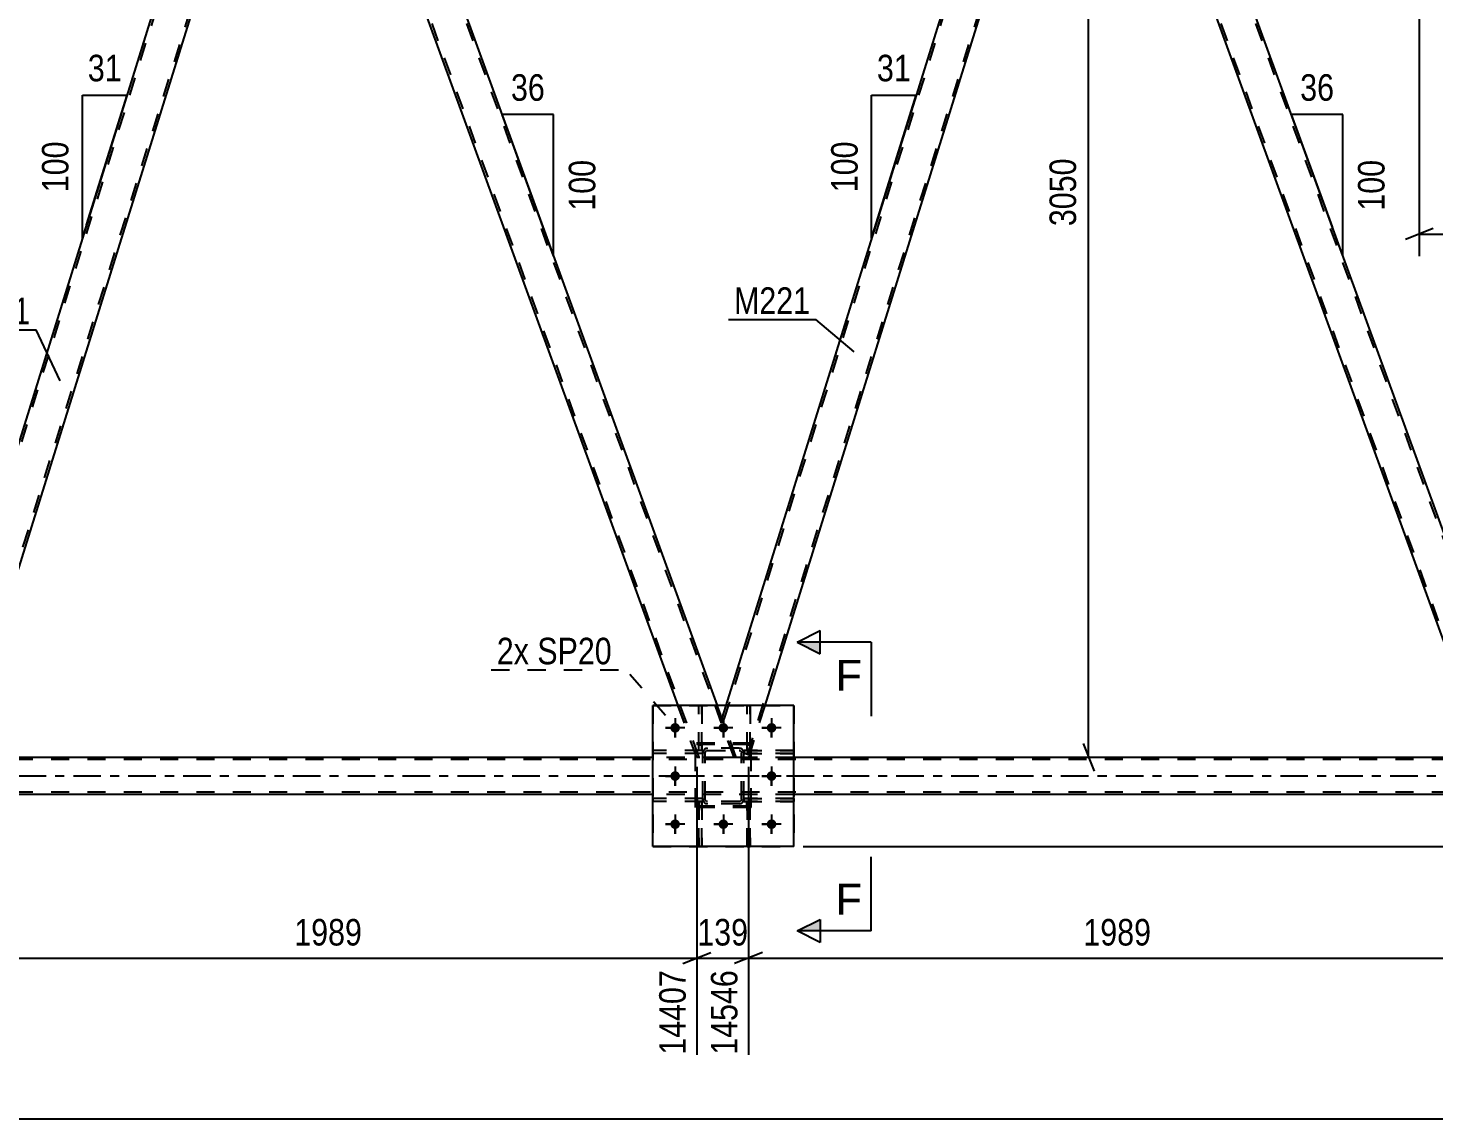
# Model space of a CAD drawing. Header units: millimetres. Extents: x 0 to 841, y 0 to 594.
# Drawn here: x 599.3 to 750.9, y 263.5 to 381.2 of the extents above; entities that cross this region are included whole.
import ezdxf

# ---------------------------------------------------------------- set-up
doc = ezdxf.new("R2010")
doc.units = ezdxf.units.MM
doc.linetypes.add('DXK_LINE_DOT2', pattern=[3.9198, 1.9599, -1.9599])
doc.linetypes.add('DXK_LINE_DOT3', pattern=[5.9187, 2.979, -0.9799, 0.9799, -0.9799])
doc.styles.add('Arial', font='ARIAL.TTF', dxfattribs={"height": 0.2})
doc.styles.add('Arial Narrow', font='ARIALN.TTF', dxfattribs={"height": 0.2})

# ---------------------------------------------------------------- blocks, each defined once
blk = doc.blocks.new('Part-122569494-5293 - 5043')
at = {"color": 7, "linetype": 'DXK_LINE_DOT2'}
for p, q in [((671.63, 303.24), (671.63, 308.08)), ((671.63, 308.08), (671.95, 308.08)), ((671.95, 308.08), (671.95, 303.24)), ((671.63, 303.84), (671.95, 303.84)), ((671.95, 303.24), (671.63, 303.24))]:
    blk.add_line(p, q, dxfattribs=at)
blk = doc.blocks.new('Part-122569494-5061 - 5043')
at = {"color": 2, "linetype": 'Continuous'}
for p, q in [((681.87, 308.08), (666.67, 308.08)), ((666.67, 292.88), (666.67, 308.08)), ((681.87, 292.88), (681.87, 308.08)), ((681.87, 292.88), (666.67, 292.88))]:
    blk.add_line(p, q, dxfattribs=at)
blk = doc.blocks.new('Part-122569494-5062 - 5043')
at = {"color": 7, "linetype": 'DXK_LINE_DOT2'}
for p, q in [((676.47, 302.92), (676.47, 303.24)), ((676.47, 303.24), (681.87, 303.24)), ((681.87, 302.92), (676.47, 302.92)), ((677.07, 302.92), (677.07, 303.24)), ((681.87, 303.24), (681.87, 302.92))]:
    blk.add_line(p, q, dxfattribs=at)
blk = doc.blocks.new('Part-122569494-5125 - 5043')
at = {"color": 7, "linetype": 'DXK_LINE_DOT2'}
for p, q in [((681.87, 298.04), (676.47, 298.04)), ((676.47, 298.04), (676.47, 297.72)), ((676.47, 297.72), (681.87, 297.72)), ((677.07, 297.72), (677.07, 298.04)), ((681.87, 297.72), (681.87, 298.04))]:
    blk.add_line(p, q, dxfattribs=at)
blk = doc.blocks.new('Part-122569494-5438 - 5043')
at = {"color": 7, "linetype": 'DXK_LINE_DOT2'}
for p, q in [((677.27, 304.02), (671.27, 304.02)), ((671.27, 297.22), (671.27, 304.02)), ((677.27, 297.22), (677.27, 304.02)), ((677.27, 297.22), (671.27, 297.22))]:
    blk.add_line(p, q, dxfattribs=at)
blk = doc.blocks.new('Part-122569494-5517 - 5043')
at = {"color": 7, "linetype": 'DXK_LINE_DOT2'}
for p, q in [((671.95, 297.72), (671.63, 297.72)), ((671.63, 297.72), (671.63, 292.88)), ((671.95, 292.88), (671.95, 297.72)), ((671.63, 297.12), (671.95, 297.12)), ((671.63, 292.88), (671.95, 292.88))]:
    blk.add_line(p, q, dxfattribs=at)
blk = doc.blocks.new('Part-122569494-5434 - 5043')
at = {"color": 2, "linetype": 'Continuous'}
for p, q in [((676.83, 308.08), (676.83, 308.08)), ((677.15, 308.08), (676.83, 308.08)), ((677.15, 308.08), (677.15, 308.08))]:
    blk.add_line(p, q, dxfattribs=at)
at = {"color": 7, "linetype": 'DXK_LINE_DOT2'}
for p, q in [((676.83, 303.24), (676.83, 308.08)), ((677.15, 303.24), (677.15, 308.08)), ((676.83, 303.84), (677.15, 303.84)), ((677.15, 303.24), (676.83, 303.24))]:
    blk.add_line(p, q, dxfattribs=at)
blk = doc.blocks.new('Part-122569494-5265 - 5043')
at = {"color": 7, "linetype": 'DXK_LINE_DOT2'}
for p, q in [((677.14, 297.72), (676.82, 297.72)), ((676.82, 297.72), (676.83, 292.88)), ((677.15, 292.88), (677.14, 297.72)), ((676.82, 297.12), (677.14, 297.12)), ((676.83, 292.88), (677.15, 292.88))]:
    blk.add_line(p, q, dxfattribs=at)
blk = doc.blocks.new('Part-122569494-5280 - 5043')
at = {"color": 2, "linetype": 'Continuous'}
for p, q in [((625.69, 424.49), (588.99, 306.74)), ((625.73, 424.49), (625.69, 424.49)), ((627.16, 424.09), (628.56, 420.24)), ((628.56, 420.24), (591.85, 302.49)), ((590.54, 302.49), (588.99, 306.74)), ((590.54, 302.49), (591.85, 302.49))]:
    blk.add_line(p, q, dxfattribs=at)
at = {"color": 7, "linetype": 'DXK_LINE_DOT2'}
for p, q in [((625.94, 424.49), (589.13, 306.36)), ((627.01, 424.49), (625.73, 424.49)), ((627.16, 424.09), (627.01, 424.49)), ((628.42, 420.61), (591.6, 302.49)), ((591.58, 302.49), (591.54, 302.49)), ((591.54, 302.49), (591.58, 302.49)), ((591.58, 302.49), (591.6, 302.49)), ((591.6, 302.49), (591.58, 302.49))]:
    blk.add_line(p, q, dxfattribs=at)
blk = doc.blocks.new('Part-122569494-5285 - 5043')
at = {"color": 7, "linetype": 'DXK_LINE_DOT2'}
for p, q in [((712.14, 424.49), (716.4, 424.49)), ((713.69, 420.24), (712.14, 424.49)), ((756.8, 302.49), (712.4, 424.49)), ((760.55, 302.49), (716.15, 424.49)), ((716.4, 424.49), (716.55, 424.09)), ((760.49, 302.49), (760.66, 302.49))]:
    blk.add_line(p, q, dxfattribs=at)
at = {"color": 2, "linetype": 'Continuous'}
for p, q in [((760.81, 302.49), (716.55, 424.09)), ((756.55, 302.49), (713.69, 420.24)), ((760.49, 302.49), (756.55, 302.49)), ((760.77, 302.49), (760.49, 302.49)), ((760.81, 302.49), (760.77, 302.49))]:
    blk.add_line(p, q, dxfattribs=at)
blk = doc.blocks.new('Bolt-122569494-5323 - 5043')
at = {"color": 1, "linetype": 'Continuous'}
for p, q in [((669.07, 306.72), (669.07, 306.03)), ((674.27, 306.72), (674.27, 306.03)), ((679.47, 306.72), (679.47, 306.03)), ((668.03, 305.68), (668.72, 305.68)), ((669.07, 304.64), (669.07, 305.33)), ((670.11, 305.68), (669.42, 305.68)), ((673.23, 305.68), (673.92, 305.68)), ((674.27, 304.64), (674.27, 305.33)), ((675.31, 305.68), (674.62, 305.68)), ((678.43, 305.68), (679.12, 305.68)), ((679.47, 304.64), (679.47, 305.33)), ((680.51, 305.68), (679.82, 305.68)), ((668.03, 300.48), (668.72, 300.48)), ((669.07, 301.52), (669.07, 300.83)), ((670.11, 300.48), (669.42, 300.48)), ((678.43, 300.48), (679.12, 300.48)), ((679.47, 301.52), (679.47, 300.83)), ((680.51, 300.48), (679.82, 300.48)), ((669.07, 299.44), (669.07, 300.13)), ((679.47, 299.44), (679.47, 300.13)), ((669.07, 296.32), (669.07, 295.63)), ((674.27, 296.32), (674.27, 295.63)), ((679.47, 296.32), (679.47, 295.63)), ((668.03, 295.28), (668.72, 295.28)), ((669.07, 294.24), (669.07, 294.93)), ((670.11, 295.28), (669.42, 295.28)), ((673.23, 295.28), (673.92, 295.28)), ((674.27, 294.24), (674.27, 294.93)), ((675.31, 295.28), (674.62, 295.28)), ((678.43, 295.28), (679.12, 295.28)), ((679.47, 294.24), (679.47, 294.93)), ((680.51, 295.28), (679.82, 295.28))]:
    blk.add_line(p, q, dxfattribs=at)
blk = doc.blocks.new('Bolt-122569494-5324 - 5043')
at = {"linetype": 'Continuous'}
for points in [[(669.59, 305.68, -1), (668.55, 305.68, -1)], [(674.79, 305.68, -1), (673.75, 305.68, -1)], [(679.99, 305.68, -1), (678.95, 305.68, -1)], [(669.59, 300.48, -1), (668.55, 300.48, -1)], [(679.99, 300.48, -1), (678.95, 300.48, -1)], [(669.59, 295.28, -1), (668.55, 295.28, -1)], [(674.79, 295.28, -1), (673.75, 295.28, -1)], [(679.99, 295.28, -1), (678.95, 295.28, -1)]]:
    blk.add_hatch(color=1, dxfattribs=at).paths.add_polyline_path(points)
at = {"color": 1, "linetype": 'Continuous'}
for p, q in [((669.07, 306.72), (669.07, 304.64)), ((674.27, 306.72), (674.27, 304.64)), ((679.47, 306.72), (679.47, 304.64)), ((670.11, 305.68), (668.03, 305.68)), ((675.31, 305.68), (673.23, 305.68)), ((680.51, 305.68), (678.43, 305.68)), ((670.11, 300.48), (668.03, 300.48)), ((669.07, 301.52), (669.07, 299.44)), ((680.51, 300.48), (678.43, 300.48)), ((679.47, 301.52), (679.47, 299.44)), ((669.07, 296.32), (669.07, 294.24)), ((674.27, 296.32), (674.27, 294.24)), ((679.47, 296.32), (679.47, 294.24)), ((670.11, 295.28), (668.03, 295.28)), ((675.31, 295.28), (673.23, 295.28)), ((680.51, 295.28), (678.43, 295.28))]:
    blk.add_line(p, q, dxfattribs=at)
blk = doc.blocks.new('Part-122569494-5341 - 5043')
at = {"color": 7, "linetype": 'DXK_LINE_DOT2'}
for p, q in [((711.08, 424.49), (674.26, 306.36)), ((710.83, 424.49), (710.7, 424.09)), ((712.14, 424.49), (710.83, 424.49)), ((712.14, 424.49), (712.29, 424.09)), ((713.56, 420.61), (676.74, 302.49)), ((674.54, 308.08), (674.12, 306.74)), ((678.73, 308.08), (676.99, 302.49)), ((675.67, 302.49), (674.12, 306.74)), ((676.99, 302.49), (675.67, 302.49))]:
    blk.add_line(p, q, dxfattribs=at)
at = {"color": 2, "linetype": 'Continuous'}
for p, q in [((710.7, 424.09), (674.54, 308.08)), ((712.29, 424.09), (713.69, 420.24)), ((713.69, 420.24), (678.73, 308.08))]:
    blk.add_line(p, q, dxfattribs=at)
blk = doc.blocks.new('Part-122569494-5346 - 5043')
at = {"color": 7, "linetype": 'DXK_LINE_DOT2'}
for p, q in [((631.27, 424.49), (627.01, 424.49)), ((628.56, 420.24), (627.01, 424.49)), ((671.67, 302.49), (627.27, 424.49)), ((675.42, 302.49), (631.01, 424.49)), ((631.41, 424.09), (631.27, 424.49)), ((671.41, 302.49), (669.38, 308.08)), ((675.67, 302.49), (673.63, 308.08)), ((675.67, 302.49), (671.41, 302.49))]:
    blk.add_line(p, q, dxfattribs=at)
at = {"color": 2, "linetype": 'Continuous'}
for p, q in [((673.63, 308.08), (631.41, 424.09)), ((669.38, 308.08), (628.56, 420.24))]:
    blk.add_line(p, q, dxfattribs=at)
blk = doc.blocks.new('Part-122569494-5354 - 5043')
at = {"color": 7, "linetype": 'DXK_LINE_DOT2'}
for p, q in [((676.83, 292.88), (676.82, 297.72)), ((676.82, 297.72), (677.14, 297.72)), ((677.14, 297.72), (677.15, 292.88)), ((676.82, 297.12), (677.14, 297.12)), ((677.15, 292.88), (676.83, 292.88))]:
    blk.add_line(p, q, dxfattribs=at)
blk = doc.blocks.new('Part-122569494-5357 - 5043')
at = {"color": 7, "linetype": 'DXK_LINE_DOT2'}
for p, q in [((671.63, 292.88), (671.63, 297.72)), ((671.63, 297.72), (671.95, 297.72)), ((671.95, 297.72), (671.95, 292.88)), ((671.63, 297.12), (671.95, 297.12)), ((671.95, 292.88), (671.63, 292.88))]:
    blk.add_line(p, q, dxfattribs=at)
blk = doc.blocks.new('Part-122569494-5360 - 5043')
at = {"color": 7, "linetype": 'DXK_LINE_DOT2'}
for p, q in [((676.83, 303.24), (676.83, 308.08)), ((676.83, 308.08), (677.15, 308.08)), ((677.15, 308.08), (677.15, 303.24)), ((676.83, 303.84), (677.15, 303.84)), ((677.15, 303.24), (676.83, 303.24))]:
    blk.add_line(p, q, dxfattribs=at)
blk = doc.blocks.new('Part-122569494-5402 - 5043')
at = {"color": 7, "linetype": 'DXK_LINE_DOT2'}
for p, q in [((672.07, 298.04), (666.67, 298.04)), ((666.67, 298.04), (666.67, 297.72)), ((672.07, 297.72), (666.67, 297.72)), ((671.47, 297.72), (671.47, 298.04)), ((672.07, 297.72), (672.07, 298.04))]:
    blk.add_line(p, q, dxfattribs=at)
blk = doc.blocks.new('Part-122569494-5425 - 5043')
at = {"color": 7, "linetype": 'DXK_LINE_DOT2'}
for p, q in [((666.67, 308.08), (681.87, 308.08)), ((666.67, 308.08), (666.67, 292.88)), ((681.87, 308.08), (681.87, 292.88)), ((666.67, 292.88), (681.87, 292.88))]:
    blk.add_line(p, q, dxfattribs=at)
blk = doc.blocks.new('Part-122569494-5427 - 5043')
at = {"color": 7, "linetype": 'DXK_LINE_DOT2'}
for p, q in [((672.07, 303.24), (666.67, 303.24)), ((666.67, 302.92), (666.67, 303.24)), ((672.07, 302.92), (666.67, 302.92)), ((671.47, 302.92), (671.47, 303.24)), ((672.07, 303.24), (672.07, 302.92))]:
    blk.add_line(p, q, dxfattribs=at)
blk = doc.blocks.new('Part-122569494-5428 - 5043')
at = {"color": 7, "linetype": 'DXK_LINE_DOT2'}
for p, q in [((672.07, 298.04), (666.67, 298.04)), ((666.67, 297.72), (666.67, 298.04)), ((672.07, 297.72), (666.67, 297.72)), ((671.47, 297.72), (671.47, 298.04)), ((672.07, 298.04), (672.07, 297.72))]:
    blk.add_line(p, q, dxfattribs=at)
blk = doc.blocks.new('Part-122569494-5431 - 5043')
at = {"color": 2, "linetype": 'Continuous'}
for p, q in [((671.63, 308.08), (671.63, 308.08)), ((671.95, 308.08), (671.63, 308.08)), ((671.95, 308.08), (671.95, 308.08))]:
    blk.add_line(p, q, dxfattribs=at)
at = {"color": 7, "linetype": 'DXK_LINE_DOT2'}
for p, q in [((671.63, 303.24), (671.63, 308.08)), ((671.95, 303.24), (671.95, 308.08)), ((671.63, 303.84), (671.95, 303.84)), ((671.95, 303.24), (671.63, 303.24))]:
    blk.add_line(p, q, dxfattribs=at)
blk = doc.blocks.new('Part-122569494-5437 - 5043')
at = {"color": 7, "linetype": 'DXK_LINE_DOT2'}
for p, q in [((672.37, 303.44), (672.55, 303.48)), ((672.55, 303.48), (672.37, 303.44)), ((675.99, 303.48), (672.55, 303.48)), ((675.99, 303.48), (676.18, 303.44)), ((676.18, 303.44), (675.99, 303.48)), ((672.07, 303), (672.11, 303.19)), ((672.11, 303.19), (672.07, 303)), ((672.07, 297.96), (672.07, 303)), ((672.31, 303), (672.33, 303.09)), ((672.31, 297.96), (672.31, 303)), ((672.33, 303.09), (672.38, 303.17)), ((672.38, 303.17), (672.46, 303.22)), ((672.46, 303.22), (672.55, 303.24)), ((672.55, 303.24), (675.99, 303.24)), ((675.99, 303.24), (676.08, 303.22)), ((676.08, 303.22), (676.16, 303.17)), ((676.16, 303.17), (676.21, 303.09)), ((676.21, 303.09), (676.23, 303)), ((676.23, 297.96), (676.23, 303)), ((676.43, 303.19), (676.47, 303)), ((676.47, 303), (676.43, 303.19)), ((676.47, 297.96), (676.47, 303)), ((672.11, 297.78), (672.07, 297.96)), ((672.07, 297.96), (672.11, 297.78)), ((672.33, 297.87), (672.31, 297.96)), ((672.38, 297.79), (672.33, 297.87)), ((672.55, 297.48), (672.37, 297.52)), ((672.37, 297.52), (672.55, 297.48)), ((672.46, 297.74), (672.38, 297.79)), ((672.55, 297.72), (672.46, 297.74)), ((675.99, 297.72), (672.55, 297.72)), ((675.99, 297.48), (672.55, 297.48)), ((676.08, 297.74), (675.99, 297.72)), ((676.18, 297.52), (675.99, 297.48)), ((675.99, 297.48), (676.18, 297.52)), ((676.16, 297.79), (676.08, 297.74)), ((676.21, 297.87), (676.16, 297.79)), ((676.23, 297.96), (676.21, 297.87)), ((676.47, 297.96), (676.43, 297.78)), ((676.43, 297.78), (676.47, 297.96))]:
    blk.add_line(p, q, dxfattribs=at)
at = {"color": 7, "linetype": 'DXK_LINE_DOT3'}
blk.add_line((674.27, 300.48), (674.27, 300.48), dxfattribs=at)
at = {"color": 7, "linetype": 'DXK_LINE_DOT2'}
for centre, start, end in [((672.55, 303), 112.5, 157.5), ((672.55, 303), 112.5, 157.5), ((675.99, 303), 22.5, 67.5), ((675.99, 303), 22.5, 67.5), ((672.55, 297.96), 202.5, 247.5), ((672.55, 297.96), 202.5, 247.5), ((675.99, 297.96), 292.5, 337.5), ((675.99, 297.96), 292.5, 337.5)]:
    blk.add_arc(centre, 0.48, start, end, dxfattribs=at)
blk = doc.blocks.new('Part-122569494-5439 - 5043')
at = {"color": 7, "linetype": 'DXK_LINE_DOT2'}
for p, q in [((677.27, 303.88), (671.27, 303.88)), ((671.27, 297.08), (671.27, 303.88)), ((677.27, 297.08), (677.27, 303.88)), ((677.27, 297.08), (671.27, 297.08))]:
    blk.add_line(p, q, dxfattribs=at)
blk = doc.blocks.new('Part-122569494-5449 - 5043')
at = {"color": 7, "linetype": 'DXK_LINE_DOT2'}
for p, q in [((672.07, 303.24), (666.67, 303.24)), ((666.67, 303.24), (666.67, 302.92)), ((672.07, 302.92), (666.67, 302.92)), ((671.47, 302.92), (671.47, 303.24)), ((672.07, 302.92), (672.07, 303.24))]:
    blk.add_line(p, q, dxfattribs=at)
blk = doc.blocks.new('Part-122569494-5454 - 5043')
at = {"color": 7, "linetype": 'DXK_LINE_DOT2'}
for p, q in [((676.47, 297.72), (676.47, 298.04)), ((676.47, 298.04), (681.87, 298.04)), ((681.87, 297.72), (676.47, 297.72)), ((677.07, 297.72), (677.07, 298.04)), ((681.87, 298.04), (681.87, 297.72))]:
    blk.add_line(p, q, dxfattribs=at)
blk = doc.blocks.new('Part-122569494-5464 - 5043')
at = {"color": 7, "linetype": 'DXK_LINE_DOT2'}
for p, q in [((776.17, 302.25), (95.14, 302.25)), ((681.87, 302.49), (666.67, 302.49)), ((776.17, 298.73), (95.14, 298.73)), ((681.87, 298.49), (666.67, 298.49))]:
    blk.add_line(p, q, dxfattribs=at)
at = {"color": 2, "linetype": 'Continuous'}
for p, q in [((666.67, 302.49), (591.85, 302.49)), ((756.55, 302.49), (681.87, 302.49)), ((666.67, 298.49), (511.6, 298.49)), ((776.17, 298.49), (681.87, 298.49))]:
    blk.add_line(p, q, dxfattribs=at)
at = {"color": 7, "linetype": 'DXK_LINE_DOT3'}
blk.add_line((95.14, 300.49), (776.17, 300.49), dxfattribs=at)
blk = doc.blocks.new('Part-122569494-5518 - 5043')
at = {"color": 7, "linetype": 'DXK_LINE_DOT2'}
for p, q in [((681.87, 303.24), (676.47, 303.24)), ((676.47, 303.24), (676.47, 302.92)), ((676.47, 302.92), (681.87, 302.92)), ((677.07, 302.92), (677.07, 303.24)), ((681.87, 302.92), (681.87, 303.24))]:
    blk.add_line(p, q, dxfattribs=at)
blk = doc.blocks.new('Part-122569494-5555 - 5043')
at = {"color": 7, "linetype": 'DXK_LINE_DOT2'}
for p, q in [((672.37, 303.44), (672.55, 303.48)), ((672.55, 303.48), (672.37, 303.44)), ((675.99, 303.48), (672.55, 303.48)), ((675.99, 303.48), (676.18, 303.44)), ((676.18, 303.44), (675.99, 303.48)), ((672.07, 303), (672.11, 303.19)), ((672.11, 303.19), (672.07, 303)), ((672.07, 297.96), (672.07, 303)), ((672.31, 303), (672.33, 303.09)), ((672.31, 297.96), (672.31, 303)), ((672.33, 303.09), (672.38, 303.17)), ((672.38, 303.17), (672.46, 303.22)), ((672.46, 303.22), (672.55, 303.24)), ((672.55, 303.24), (675.99, 303.24)), ((675.99, 303.24), (676.08, 303.22)), ((676.08, 303.22), (676.16, 303.17)), ((676.16, 303.17), (676.21, 303.09)), ((676.21, 303.09), (676.23, 303)), ((676.23, 297.96), (676.23, 303)), ((676.43, 303.19), (676.47, 303)), ((676.47, 303), (676.43, 303.19)), ((676.47, 297.96), (676.47, 303)), ((672.11, 297.78), (672.07, 297.96)), ((672.07, 297.96), (672.11, 297.78)), ((672.33, 297.87), (672.31, 297.96)), ((672.38, 297.79), (672.33, 297.87)), ((672.55, 297.48), (672.37, 297.52)), ((672.37, 297.52), (672.55, 297.48)), ((672.46, 297.74), (672.38, 297.79)), ((672.55, 297.72), (672.46, 297.74)), ((675.99, 297.72), (672.55, 297.72)), ((675.99, 297.48), (672.55, 297.48)), ((676.08, 297.74), (675.99, 297.72)), ((676.18, 297.52), (675.99, 297.48)), ((675.99, 297.48), (676.18, 297.52)), ((676.16, 297.79), (676.08, 297.74)), ((676.21, 297.87), (676.16, 297.79)), ((676.23, 297.96), (676.21, 297.87)), ((676.47, 297.96), (676.43, 297.78)), ((676.43, 297.78), (676.47, 297.96))]:
    blk.add_line(p, q, dxfattribs=at)
at = {"color": 7, "linetype": 'DXK_LINE_DOT3'}
blk.add_line((674.27, 300.48), (674.27, 300.48), dxfattribs=at)
at = {"color": 7, "linetype": 'DXK_LINE_DOT2'}
for centre, start, end in [((672.55, 303), 112.5, 157.5), ((672.55, 303), 112.5, 157.5), ((675.99, 303), 22.5, 67.5), ((675.99, 303), 22.5, 67.5), ((672.55, 297.96), 202.5, 247.5), ((672.55, 297.96), 202.5, 247.5), ((675.99, 297.96), 292.5, 337.5), ((675.99, 297.96), 292.5, 337.5)]:
    blk.add_arc(centre, 0.48, start, end, dxfattribs=at)
blk = doc.blocks.new('StraightDimension-122569494-6744 - 5043')
at = {"color": 7, "linetype": 'Continuous'}
blk.add_line((48.64, 263.48), (792.79, 263.48), dxfattribs=at)
blk = doc.blocks.new('StraightDimension-122569494-22762 - 5043')
at = {"color": 7, "linetype": 'Continuous'}
for p, q in [((671.41, 301.49), (671.41, 270.4)), ((676.99, 301.49), (676.99, 270.4)), ((669.91, 280.24), (672.91, 281.44)), ((671.41, 280.84), (676.99, 280.84)), ((678.49, 281.44), (675.49, 280.24))]:
    blk.add_line(p, q, dxfattribs=at)
at = {"color": 0}
blk.add_wipeout([(677.54, 281.59), (677.54, 285.79), (670.86, 285.79), (670.86, 281.59)], dxfattribs=at)
at = {"color": 0, "linetype": 'Continuous'}
blk.add_wipeout([(676.39, 280.14), (672.19, 280.14), (672.19, 269.8), (676.39, 269.8)], dxfattribs=at)
at = {"color": 3, "style": 'Arial Narrow'}
blk.add_text('139', height=2.863, dxfattribs=at).set_placement((671.46, 282.19))
at = {"color": 3, "linetype": 'Continuous', "style": 'Arial Narrow'}
blk.add_text('14546', height=2.863, rotation=90.0002, dxfattribs=at).set_placement((675.79, 270.4))
blk = doc.blocks.new('StraightDimension-122569494-6541 - 5043')
at = {"color": 7, "linetype": 'Continuous'}
for p, q in [((714.27, 422.99), (713.07, 425.99)), ((720.95, 424.49), (710.82, 424.49)), ((713.67, 302.49), (713.67, 424.49)), ((713.07, 303.99), (714.27, 300.99)), ((720.95, 302.49), (710.82, 302.49))]:
    blk.add_line(p, q, dxfattribs=at)
at = {"color": 0}
blk.add_wipeout([(712.92, 367.74), (708.72, 367.74), (708.72, 359.23), (712.92, 359.23)], dxfattribs=at)
at = {"color": 3, "style": 'Arial Narrow'}
blk.add_text('3050', height=2.863, rotation=90.0002, dxfattribs=at).set_placement((712.32, 359.83))
blk = doc.blocks.new('AngleDimension-122569494-5819 - 5043')
at = {"color": 7, "linetype": 'Continuous'}
for p, q in [((739.97, 359.74), (735.56, 371.86)), ((741.1, 371.86), (735.56, 371.86)), ((741.1, 356.63), (735.56, 371.86)), ((741.1, 356.63), (741.1, 371.86))]:
    blk.add_line(p, q, dxfattribs=at)
at = {"color": 0}
for points in [[(740.75, 372.76), (740.75, 376.96), (735.9, 376.96), (735.9, 372.76)], [(746.2, 367.59), (742, 367.59), (742, 360.9), (746.2, 360.9)]]:
    blk.add_wipeout(points, dxfattribs=at)
at = {"color": 3, "style": 'Arial Narrow'}
blk.add_text('36', height=2.863, dxfattribs=at).set_placement((736.5, 373.36))
blk.add_text('100', height=2.863, rotation=90.0002, dxfattribs=at).set_placement((745.6, 361.5))
blk = doc.blocks.new('AngleDimension-122569494-5833 - 5043')
at = {"color": 7, "linetype": 'Continuous'}
for p, q in [((654.83, 359.74), (650.42, 371.86)), ((655.96, 371.86), (650.42, 371.86)), ((655.96, 356.63), (650.42, 371.86)), ((655.96, 356.63), (655.96, 371.86))]:
    blk.add_line(p, q, dxfattribs=at)
at = {"color": 0}
for points in [[(655.62, 372.76), (655.62, 376.96), (650.76, 376.96), (650.76, 372.76)], [(661.06, 367.59), (656.86, 367.59), (656.86, 360.9), (661.06, 360.9)]]:
    blk.add_wipeout(points, dxfattribs=at)
at = {"color": 3, "style": 'Arial Narrow'}
blk.add_text('36', height=2.863, dxfattribs=at).set_placement((651.36, 373.36))
blk.add_text('100', height=2.863, rotation=90.0002, dxfattribs=at).set_placement((660.46, 361.5))
blk = doc.blocks.new('AngleDimension-122569494-5917 - 5043')
at = {"color": 7, "linetype": 'Continuous'}
for p, q in [((605.12, 373.96), (609.94, 373.96)), ((605.12, 358.5), (609.94, 373.96)), ((605.12, 358.5), (605.12, 373.96)), ((605.58, 359.97), (609.94, 373.96))]:
    blk.add_line(p, q, dxfattribs=at)
at = {"color": 0}
for points in [[(609.96, 374.86), (609.96, 379.06), (605.11, 379.06), (605.11, 374.86)], [(604.22, 369.57), (600.02, 369.57), (600.02, 362.89), (604.22, 362.89)]]:
    blk.add_wipeout(points, dxfattribs=at)
at = {"color": 3, "style": 'Arial Narrow'}
blk.add_text('31', height=2.863, dxfattribs=at).set_placement((605.71, 375.46))
blk.add_text('100', height=2.863, rotation=90.0002, dxfattribs=at).set_placement((603.62, 363.49))
blk = doc.blocks.new('AngleDimension-122569494-5928 - 5043')
at = {"color": 7, "linetype": 'Continuous'}
for p, q in [((690.26, 373.96), (695.08, 373.96)), ((690.26, 358.5), (695.08, 373.96)), ((690.26, 358.5), (690.26, 373.96)), ((690.72, 359.98), (695.08, 373.96))]:
    blk.add_line(p, q, dxfattribs=at)
at = {"color": 0}
for points in [[(695.1, 374.86), (695.1, 379.06), (690.24, 379.06), (690.24, 374.86)], [(689.36, 369.57), (685.16, 369.57), (685.16, 362.89), (689.36, 362.89)]]:
    blk.add_wipeout(points, dxfattribs=at)
at = {"color": 3, "style": 'Arial Narrow'}
blk.add_text('31', height=2.863, dxfattribs=at).set_placement((690.84, 375.46))
blk.add_text('100', height=2.863, rotation=90.0002, dxfattribs=at).set_placement((688.76, 363.49))
blk = doc.blocks.new('StraightDimension-122569494-6733 - 5043')
at = {"color": 7, "linetype": 'Continuous'}
for p, q in [((749.35, 423.49), (749.35, 356.57)), ((792.15, 303.49), (792.15, 361.82)), ((750.85, 359.57), (747.85, 358.37)), ((790.65, 358.37), (793.65, 359.57)), ((749.35, 358.97), (792.15, 358.97))]:
    blk.add_line(p, q, dxfattribs=at)
at = {"color": 0}
blk.add_wipeout([(775.01, 359.72), (775.01, 363.92), (766.49, 363.92), (766.49, 359.72)], dxfattribs=at)
at = {"color": 3, "style": 'Arial Narrow'}
blk.add_text('1427', height=2.863, dxfattribs=at).set_placement((767.09, 360.32))
blk = doc.blocks.new('StraightDimension-122569494-20338 - 5043')
at = {"color": 7, "linetype": 'Continuous'}
for p, q in [((812.55, 435.79), (811.35, 438.79)), ((747.05, 437.29), (814.35, 437.29)), ((811.95, 292.88), (811.95, 437.29)), ((811.35, 294.38), (812.55, 291.38)), ((682.87, 292.88), (814.35, 292.88))]:
    blk.add_line(p, q, dxfattribs=at)
at = {"color": 0}
blk.add_wipeout([(811.2, 369.34), (807, 369.34), (807, 360.83), (811.2, 360.83)], dxfattribs=at)
at = {"color": 3, "style": 'Arial Narrow'}
blk.add_text('3610', height=2.863, rotation=90.0002, dxfattribs=at).set_placement((810.6, 361.43))
blk = doc.blocks.new('StraightDimension-122569494-22761 - 5043')
at = {"color": 7, "linetype": 'Continuous'}
for p, q in [((676.99, 301.49), (676.99, 270.4)), ((756.55, 301.49), (756.55, 270.4)), ((678.49, 281.44), (675.49, 280.24)), ((676.99, 280.84), (756.55, 280.84)), ((755.05, 280.24), (758.05, 281.44))]:
    blk.add_line(p, q, dxfattribs=at)
at = {"color": 0}
blk.add_wipeout([(721.02, 281.59), (721.02, 285.79), (712.51, 285.79), (712.51, 281.59)], dxfattribs=at)
at = {"color": 0, "linetype": 'Continuous'}
blk.add_wipeout([(755.95, 280.14), (751.75, 280.14), (751.75, 269.8), (755.95, 269.8)], dxfattribs=at)
at = {"color": 3, "style": 'Arial Narrow'}
blk.add_text('1989', height=2.863, dxfattribs=at).set_placement((713.11, 282.19))
at = {"color": 3, "linetype": 'Continuous', "style": 'Arial Narrow'}
blk.add_text('16535', height=2.863, rotation=90.0002, dxfattribs=at).set_placement((755.35, 270.4))
blk = doc.blocks.new('StraightDimension-122569494-22763 - 5043')
at = {"color": 7, "linetype": 'Continuous'}
for p, q in [((591.85, 301.49), (591.85, 270.4)), ((671.41, 301.49), (671.41, 270.4)), ((593.35, 281.44), (590.35, 280.24)), ((591.85, 280.84), (671.41, 280.84)), ((669.91, 280.24), (672.91, 281.44))]:
    blk.add_line(p, q, dxfattribs=at)
at = {"color": 0}
blk.add_wipeout([(635.89, 281.59), (635.89, 285.79), (627.38, 285.79), (627.38, 281.59)], dxfattribs=at)
at = {"color": 0, "linetype": 'Continuous'}
blk.add_wipeout([(670.81, 280.14), (666.61, 280.14), (666.61, 269.8), (670.81, 269.8)], dxfattribs=at)
at = {"color": 3, "style": 'Arial Narrow'}
blk.add_text('1989', height=2.863, dxfattribs=at).set_placement((627.98, 282.19))
at = {"color": 3, "linetype": 'Continuous', "style": 'Arial Narrow'}
blk.add_text('14407', height=2.863, rotation=90.0002, dxfattribs=at).set_placement((670.21, 270.4))
blk = doc.blocks.new('Mark-122569494-5276 - 5043')
at = {"color": 0}
blk.add_wipeout([(599.52, 349.24), (599.52, 352.24), (591.3, 352.24), (591.3, 349.24)], dxfattribs=at)
blk.add_wipeout([(599.52, 349.24), (599.52, 352.24), (591.3, 352.24), (591.3, 349.24)], dxfattribs=at)
at = {"color": 30, "linetype": 'Continuous'}
for p in [(590.7, 348.64), (602.71, 343.12)]:
    blk.add_line(p, (600.12, 348.64), dxfattribs=at)
at = {"color": 3, "style": 'Arial Narrow'}
blk.add_text('M221', height=2.863, dxfattribs=at).set_placement((591.3, 349.24))
blk = doc.blocks.new('Mark-122569494-5337 - 5043')
at = {"color": 0}
blk.add_wipeout([(683.65, 350.36), (683.65, 353.36), (675.42, 353.36), (675.42, 350.36)], dxfattribs=at)
blk.add_wipeout([(683.65, 350.36), (683.65, 353.36), (675.42, 353.36), (675.42, 350.36)], dxfattribs=at)
at = {"color": 30, "linetype": 'Continuous'}
for p in [(674.82, 349.76), (688.37, 346.28)]:
    blk.add_line(p, (684.25, 349.76), dxfattribs=at)
at = {"color": 3, "style": 'Arial Narrow'}
blk.add_text('M221', height=2.863, dxfattribs=at).set_placement((675.42, 350.36))
blk = doc.blocks.new('MarkSet-122569494-7001 - 5043')
at = {"color": 30, "linetype": 'DXK_LINE_DOT2'}
blk.add_line((668.04, 307.01), (663.74, 311.94), dxfattribs=at)
at = {"color": 0}
for points in [[(653.3, 312.54), (653.3, 315.54), (649.83, 315.54), (649.83, 312.54)], [(662.24, 312.54), (662.24, 315.54), (654.2, 315.54), (654.2, 312.54)]]:
    blk.add_wipeout(points, dxfattribs=at)
for points in [[(653.3, 312.54), (653.3, 315.54), (649.83, 315.54), (649.83, 312.54)], [(662.24, 312.54), (662.24, 315.54), (654.2, 315.54), (654.2, 312.54)]]:
    blk.add_wipeout(points, dxfattribs=at)
at = {"color": 30, "linetype": 'DXK_LINE_DOT2'}
blk.add_line((649.23, 311.94), (663.74, 311.94), dxfattribs=at)
at = {"color": 3, "style": 'Arial Narrow'}
for s, p in [('2x', (649.83, 312.54)), ('SP20', (654.2, 312.54))]:
    blk.add_text(s, height=2.863, dxfattribs=at).set_placement(p)
blk = doc.blocks.new('SectionMark-122569494-6806 - 5043')
at = {"linetype": 'Continuous'}
for points in [[(684.73, 314.93), (684.73, 313.68), (682.23, 314.93)], [(684.73, 285.01), (684.73, 283.76), (682.23, 283.76)]]:
    blk.add_hatch(color=6, dxfattribs=at).paths.add_polyline_path(points)
at = {"color": 6, "linetype": 'Continuous'}
for p, q in [((682.23, 314.93), (684.73, 316.18)), ((684.73, 313.68), (684.73, 316.18)), ((690.23, 314.93), (682.23, 314.93)), ((682.23, 314.93), (684.73, 313.68)), ((690.23, 314.93), (690.23, 306.93)), ((690.23, 283.76), (690.23, 291.76)), ((682.23, 283.76), (684.73, 285.01)), ((690.23, 283.76), (682.23, 283.76)), ((684.73, 282.51), (682.23, 283.76)), ((684.73, 285.01), (684.73, 282.51))]:
    blk.add_line(p, q, dxfattribs=at)
at = {"color": 0, "linetype": 'Continuous'}
for points in [[(689.23, 309.68), (689.23, 313.18), (686.38, 313.18), (686.38, 309.68)], [(689.23, 285.51), (689.23, 289.01), (686.38, 289.01), (686.38, 285.51)]]:
    blk.add_wipeout(points, dxfattribs=at)
at = {"color": 3, "linetype": 'Continuous', "style": 'Arial'}
for p in [(686.38, 309.68), (686.38, 285.51)]:
    blk.add_text('F', height=3.34, dxfattribs=at).set_placement(p)

msp = doc.modelspace()

# ---------------------------------------------------------------- block references
for name in ['Part-122569494-5280 - 5043', 'Part-122569494-5346 - 5043', 'Part-122569494-5341 - 5043', 'Part-122569494-5285 - 5043', 'Part-122569494-5061 - 5043', 'Part-122569494-5425 - 5043', 'Part-122569494-5293 - 5043', 'Part-122569494-5431 - 5043', 'Part-122569494-5434 - 5043', 'Part-122569494-5360 - 5043', 'Bolt-122569494-5323 - 5043', 'Bolt-122569494-5324 - 5043', 'Part-122569494-5438 - 5043', 'Part-122569494-5439 - 5043', 'Part-122569494-5437 - 5043', 'Part-122569494-5555 - 5043', 'Part-122569494-5464 - 5043', 'Part-122569494-5427 - 5043', 'Part-122569494-5449 - 5043', 'Part-122569494-5062 - 5043', 'Part-122569494-5518 - 5043', 'Part-122569494-5402 - 5043', 'Part-122569494-5428 - 5043', 'Part-122569494-5517 - 5043', 'Part-122569494-5357 - 5043', 'Part-122569494-5125 - 5043', 'Part-122569494-5454 - 5043', 'Part-122569494-5265 - 5043', 'Part-122569494-5354 - 5043']:
    msp.add_blockref(name, (0, 0))

# ---------------------------------------------------------------- next in the draw order: block references
msp.add_blockref('StraightDimension-122569494-6744 - 5043', (0, 0))

# ---------------------------------------------------------------- next in the draw order: block references
for name in ['StraightDimension-122569494-6541 - 5043', 'StraightDimension-122569494-6733 - 5043', 'AngleDimension-122569494-5917 - 5043', 'AngleDimension-122569494-5928 - 5043', 'AngleDimension-122569494-5833 - 5043', 'AngleDimension-122569494-5819 - 5043', 'Mark-122569494-5276 - 5043', 'MarkSet-122569494-7001 - 5043', 'StraightDimension-122569494-22762 - 5043']:
    msp.add_blockref(name, (0, 0))

# ---------------------------------------------------------------- next in the draw order: block references
for name in ['StraightDimension-122569494-20338 - 5043', 'StraightDimension-122569494-22763 - 5043']:
    msp.add_blockref(name, (0, 0))

# ---------------------------------------------------------------- next in the draw order: block references
for name in ['Mark-122569494-5337 - 5043', 'StraightDimension-122569494-22761 - 5043']:
    msp.add_blockref(name, (0, 0))

# ---------------------------------------------------------------- next in the draw order: block references
msp.add_blockref('SectionMark-122569494-6806 - 5043', (0, 0))

doc.saveas('drawing.dxf')
